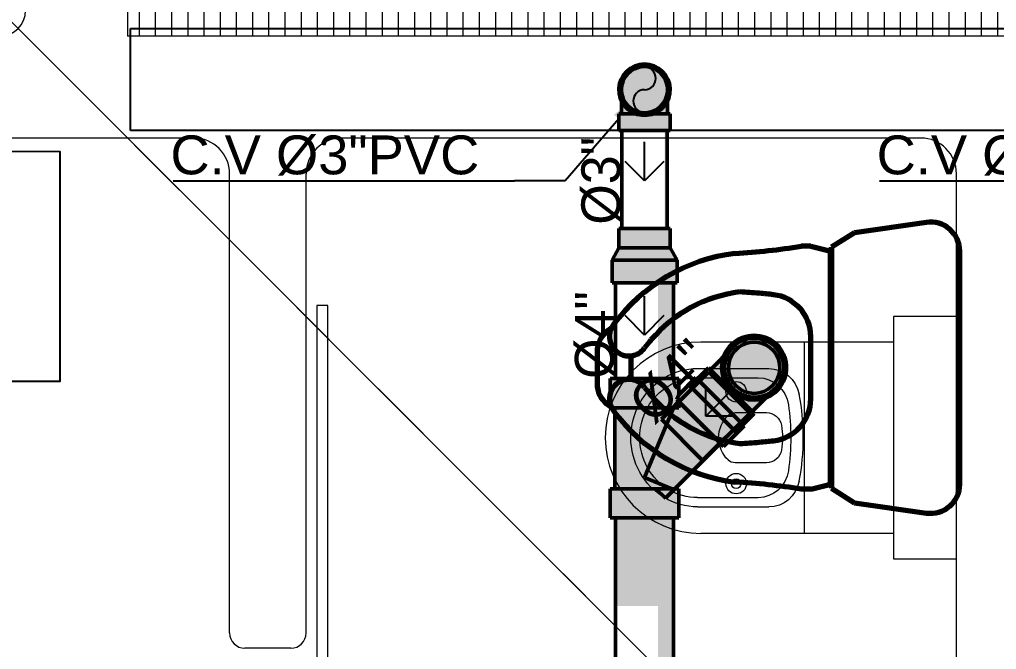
# Model space of a CAD drawing. Header units: metres. Extents: x -232 to 581, y 30 to 789.
# Drawn here: x 212.351 to 214.266, y 386.613 to 387.848 of the extents above; entities that cross this region are included whole.
import ezdxf

# ---------------------------------------------------------------- set-up
doc = ezdxf.new("R2010")
doc.units = ezdxf.units.M
doc.linetypes.add('HIDDEN2', pattern=[0.1875, 0.125, -0.0625])
for name, color, linetype, lineweight in [('A-DOOR', 35, 'Continuous', 5), ('A-WALL', 250, 'Continuous', 20), ('baños', 140, 'Continuous', 0), ('closets', 253, 'Continuous', 0), ('P-Fixt-Wcl', 94, 'Continuous', 70)]:
    doc.layers.add(name, color=color, linetype=linetype, lineweight=lineweight)
doc.layers.add('G-Risr-Std-Nplt', color=7, linetype='Continuous', lineweight=18, plot=False)
doc.layers.add('M-SY-PIPE-STANDARD-Drenaje Sanitario', color=7, linetype='Continuous', true_color=0x726558)
doc.layers.add('M-SY-PIPE-STANDARD-Drenaje Ventilacion', color=254, linetype='Continuous')
doc.layers.add('MOBILIARIOS', color=252, linetype='Continuous')
doc.layers.add('Techos 1', color=7, linetype='HIDDEN2', lineweight=9, true_color=0x42391a)
doc.styles.add('DS-CAST-01', font='GOTHIC.TTF', dxfattribs={"height": 3})
doc.styles.add('Schedule-Header', font='arial.ttf')
doc.styles.get("Standard").update_dxf_attribs({"font": 'arial.ttf'})

# ---------------------------------------------------------------- blocks, each defined once
blk = doc.blocks.new('20.03.2026 LN 09 SEGUNDO NIVEL ARQ')
at = {"layer": 'Techos 1', "color": 5, "linetype": 'ByBlock'}
blk.add_line((68.3959, -55.1987), (71.5459, -58.3486), dxfattribs=at)
at = {"layer": 'baños', "color": 5, "linetype": 'Continuous', "flags": 8}
for tag, p in [('MODELNUMBER', (83.7813, -42.9175, 0)), ('MATERIAL', (83.7813, -42.9176, 0)), ('PRODUCT', (83.7813, -42.9176, 0)), ('TRADENAME', (83.7813, -42.9176, 0)), ('MODELNUMBER', (84.956, -42.9175, 0)), ('TRADENAME', (84.956, -42.9176, 0)), ('MATERIAL', (84.956, -42.9176, 0)), ('PRODUCT', (84.956, -42.9176, 0))]:
    blk.add_attdef(tag, p, '', height=0.0000254, rotation=180.0001, dxfattribs=at)
at = {"layer": 'baños', "color": 5, "linetype": 'Continuous'}
for tag, p, rotation in [('TRADENAME', (85.8912, -56.9933), 180.0001), ('MODELNUMBER', (85.8912, -56.9934), 180.0001), ('MATERIAL', (85.8914, -56.9932), 180.0001), ('PRODUCT', (85.8914, -56.9933), 180.0001), ('MODELNUMBER', (86.6008, -56.9934), 179.9999), ('MATERIAL', (86.6008, -56.9932), 179.9999), ('PRODUCT', (86.6008, -56.9933), 179.9999), ('TRADENAME', (86.6008, -56.9933), 179.9999)]:
    blk.add_attdef(tag, p, '', height=0.0000254, rotation=rotation, dxfattribs=at)
blk = doc.blocks.new('A$Cbbaa2d29')
at = {"layer": 'baños'}
for p, q in [((0.0499, 0.1234), (0.0499, 0.5009)), ((0.1017, 0.5075), (0.1017, 0.3676)), ((0.1199, 0.5075), (0.1199, 0.3887)), ((0.3549, 0.5075), (0.3549, 0.3887)), ((0.373, 0.5075), (0.373, 0.3676)), ((0.4249, 0.1234), (0.4249, 0.5009)), ((0.1881, 0.3727), (0.1881, 0.434)), ((0.2866, 0.434), (0.2866, 0.3727)), ((0.4249, 0.2984), (0.0499, 0.2984))]:
    blk.add_line(p, q, dxfattribs=at)
blk.add_lwpolyline([(0, 0.1234), (0, 0), (0.4747, 0), (0.4747, 0.1234)], close=True, dxfattribs=at)
for centre, radius in [((0.1474, 0.4318), 0.0201), ((0.1474, 0.4318), 0.00947), ((0.3274, 0.4318), 0.0201), ((0.3274, 0.4318), 0.00947)]:
    blk.add_circle(centre, radius, dxfattribs=at)
blk.add_arc((0.2374, 0.5009), 0.1875, 0, 180, dxfattribs=at)
at = {"layer": 'baños', "extrusion": (0, 0, -1)}
for centre, major_axis, ratio, start_param, end_param in [((0.2374, 0.5075), (-0.1356, 0), 0.964958, 0, 3.141593), ((0.2374, 0.5075), (-0.1175, 0), 0.964958, 0, 3.141593), ((0.2374, 0.407), (0.0601, 0), 0.98668, 3.898776, 5.526002), ((0.2084, 0.434), (-0.0203, 0), 0.98668, 0, 0.757183), ((0.2663, 0.434), (0.0203, 0), 0.98668, -0.757183, 0), ((0.182, 0.3887), (0.0622, 0), 0.964958, 1.721071, 3.141593), ((0.2927, 0.3887), (-0.0622, 0), 0.964958, 3.141593, 4.562115), ((0.1639, 0.3676), (0.0622, 0), 0.964958, 1.761771, 3.141593), ((0.2185, 0.3727), (0.0304, 0), 0.98668, 1.75053, 3.141593), ((0.2562, 0.3727), (0.0304, 0), 0.98668, 0, 1.391062), ((0.3108, 0.3676), (0.0622, 0), 0.964958, 0, 1.379822), ((0.2374, 0.7413), (-0.4317, 0), 0.964958, 4.562115, 4.862663), ((0.2374, 0.4749), (0.1357, 0), 0.98668, 1.391062, 1.75053), ((0.2374, 0.7342), (0.4491, 0), 0.964958, 1.379822, 1.761771)]:
    blk.add_ellipse(centre, major_axis=major_axis, ratio=ratio, start_param=start_param, end_param=end_param, dxfattribs=at)
blk = doc.blocks.new('20.03.2026 LN 09 PRIMER NIVEL ARQ')
at = {"layer": 'closets', "transparency": 33554687}
h = blk.add_hatch(dxfattribs=at)
h.set_pattern_fill('LINE', color=1, scale=0.01, angle=90)
h.set_pattern_definition([(90, (-118.43962, 129.7661), (-0.03175, 2e-18), [])])
h.paths.add_polyline_path([(-10.5365, -55.6932), (-8.486, -55.6932), (-8.486, -56.0932), (-10.5365, -56.0932)])
at = {"layer": 'A-DOOR', "color": 1}
blk.add_lwpolyline([(-10.1435, -56.6217), (-10.1652, -56.6217), (-10.1652, -57.5137), (-10.1435, -57.5137)], close=True, dxfattribs=at)
at = {"layer": 'A-WALL', "color": 1}
for p, q in [((-10.536, -55.6932), (-10.536, -56.0932)), ((-10.406, -56.2932), (-12.4867, -56.2932)), ((-8.981, -56.2932), (-10.116, -56.2932)), ((-10.336, -57.2632), (-10.336, -56.3632)), ((-10.186, -57.2632), (-10.186, -56.3632)), ((-8.911, -59.0232), (-8.911, -56.3632)), ((-10.216, -57.2932), (-10.306, -57.2932))]:
    blk.add_line(p, q, dxfattribs=at)
blk.add_lwpolyline([(-7.936, -56.0932), (-8.296, -56.0932, -0.414214), (-8.336, -56.0532), (-8.336, -55.7332, 0.414214), (-8.376, -55.6932), (-8.486, -55.6932), (-8.486, -56.0932), (-10.536, -56.0932)], format="xyb", dxfattribs=at)
for centre, radius, start, end in [((-10.786, -56.0432), 0.05, 270, 360), ((-10.406, -56.3632), 0.07, 360, 90), ((-10.116, -56.3632), 0.07, 90, 180), ((-8.981, -56.3632), 0.07, 360, 90), ((-10.306, -57.2632), 0.03, 180, 270), ((-10.216, -57.2632), 0.03, 270, 360)]:
    blk.add_arc(centre, radius, start, end, dxfattribs=at)
at = {"layer": 'MOBILIARIOS', "color": 1}
blk.add_lwpolyline([(-11.3682, -56.3197), (-11.3682, -56.7697), (-10.6682, -56.7699), (-10.6682, -56.3199)], close=True, dxfattribs=at)
at = {"layer": 'Techos 1', "color": 1}
blk.add_line((-11.636, -55.1932), (-8.486, -58.3432), dxfattribs=at)
at = {"layer": 'baños', "color": 1, "rotation": 90}
blk.add_blockref('A$Cbbaa2d29', (-8.911, -57.1179), dxfattribs=at)
at = {"layer": 'baños', "color": 1, "linetype": 'Continuous'}
for tag, p in [('MODELNUMBER', (-12.0611, -62.0707)), ('MATERIAL', (-12.0611, -62.0709)), ('PRODUCT', (-12.0611, -62.0708)), ('TRADENAME', (-12.0611, -62.0708))]:
    blk.add_attdef(tag, p, '', height=0.0000254, rotation=359.9999, dxfattribs=at)
blk = doc.blocks.new('Aecb_Duct_Rnd_2Line_Open')
at = {"layer": 'G-Risr-Std-Nplt', "color": 0, "linetype": 'ByBlock', "lineweight": -2}
blk.add_circle((0, 0), 1, dxfattribs=at)
blk = doc.blocks.new('_Open90')
at = {"color": 0, "linetype": 'ByBlock', "lineweight": -2}
for p, q in [((-0.5, 0.5), (0, 0)), ((0, 0), (-1, 0)), ((0, 0), (-0.5, -0.5))]:
    blk.add_line(p, q, dxfattribs=at)
blk = doc.blocks.new('Aecb_Othr_Rnd_2Line_PipeBreak_Patt_Rise')
at = {"linetype": 'ByBlock', "lineweight": -2}
blk.add_hatch(color=0, dxfattribs=at).paths.add_polyline_path([(1, 0, 0.414214), (0, 1, -1), (0, 0, 1), (0, -1, 0.414214)])
at = {"color": 0, "linetype": 'ByBlock', "lineweight": -2}
for centre, start, end in [((0, 0.5), 270, 90), ((0, -0.5), 90, 270)]:
    blk.add_arc(centre, 0.5, start, end, dxfattribs=at)
at = {"layer": 'G-Risr-Std-Nplt', "color": 0, "linetype": 'ByBlock', "lineweight": -2}
blk.add_circle((0, 0), 1, dxfattribs=at)
blk = doc.blocks.new('DR 20.03.26 LN09')
at = {"layer": 'M-SY-PIPE-STANDARD-Drenaje Sanitario', "linetype": 'Continuous', "lineweight": 50}
for points in [[(-14724.82, -2807.553), (-14726.235, -2808.967), (-14722.699, -2812.503), (-14721.285, -2811.089), (-14721.439, -2810.934), (-14720.395, -2809.889), (-14720.402, -2809.882), (-14720.228, -2809.819), (-14719.851, -2809.601), (-14719.517, -2809.321), (-14719.237, -2808.987), (-14719.019, -2808.61), (-14718.87, -2808.2), (-14718.794, -2807.771), (-14718.794, -2807.335), (-14718.87, -2806.906), (-14719.019, -2806.497), (-14719.237, -2806.119), (-14719.517, -2805.785), (-14719.851, -2805.505), (-14720.228, -2805.287), (-14720.638, -2805.138), (-14721.067, -2805.063), (-14721.503, -2805.063), (-14721.932, -2805.138), (-14722.341, -2805.287), (-14722.719, -2805.505), (-14723.053, -2805.785), (-14723.333, -2806.119), (-14723.551, -2806.497), (-14723.614, -2806.67), (-14723.621, -2806.663), (-14724.666, -2807.708)], [(-14723.757, -2807.117), (-14723.795, -2807.553), (-14723.757, -2807.989), (-14723.643, -2808.412), (-14723.459, -2808.808), (-14723.208, -2809.166), (-14722.898, -2809.476), (-14722.54, -2809.727), (-14722.143, -2809.912), (-14721.721, -2810.025), (-14721.285, -2810.063), (-14720.849, -2810.025), (-14720.426, -2809.912), (-14720.03, -2809.727), (-14719.671, -2809.476), (-14719.362, -2809.166), (-14719.111, -2808.808), (-14718.926, -2808.412), (-14718.813, -2807.989), (-14718.775, -2807.553), (-14718.813, -2807.117), (-14718.926, -2806.695), (-14719.111, -2806.298), (-14719.362, -2805.94), (-14719.671, -2805.63), (-14720.03, -2805.379), (-14720.426, -2805.194), (-14720.849, -2805.081), (-14721.285, -2805.043), (-14721.721, -2805.081), (-14722.143, -2805.194), (-14722.54, -2805.379), (-14722.898, -2805.63), (-14723.208, -2805.94), (-14723.459, -2806.298), (-14723.643, -2806.695)], [(-14723.525, -2807.345), (-14723.525, -2807.761), (-14723.449, -2808.169), (-14723.299, -2808.556), (-14723.08, -2808.909), (-14722.801, -2809.216), (-14722.469, -2809.466), (-14722.098, -2809.651), (-14721.698, -2809.765), (-14721.285, -2809.803), (-14720.871, -2809.765), (-14720.472, -2809.651), (-14720.1, -2809.466), (-14719.769, -2809.216), (-14719.489, -2808.909), (-14719.271, -2808.556), (-14719.121, -2808.169), (-14719.044, -2807.761), (-14719.044, -2807.345), (-14719.121, -2806.937), (-14719.271, -2806.55), (-14719.489, -2806.197), (-14719.769, -2805.89), (-14720.1, -2805.64), (-14720.472, -2805.455), (-14720.871, -2805.341), (-14721.285, -2805.303), (-14721.698, -2805.341), (-14722.098, -2805.455), (-14722.469, -2805.64), (-14722.801, -2805.89), (-14723.08, -2806.197), (-14723.299, -2806.55), (-14723.449, -2806.937)], [(-14732.391, -2808.394), (-14732.391, -2810.644), (-14732.032, -2810.644), (-14732.032, -2816.894), (-14732.391, -2816.894), (-14732.391, -2819.144), (-14729.75, -2819.144), (-14727.11, -2819.144), (-14727.11, -2816.894), (-14727.399, -2816.894), (-14723.895, -2813.389), (-14723.641, -2813.643), (-14722.05, -2812.052), (-14725.784, -2808.318), (-14727.11, -2809.644), (-14727.11, -2808.394), (-14729.75, -2808.394)], [(-14725.262, -2814.713), (-14721.603, -2811.053), (-14722.452, -2810.204), (-14726.111, -2813.864)], [(-14732, -2846.074), (-14729.75, -2846.074), (-14727.5, -2846.074), (-14727.5, -2819.144), (-14729.75, -2819.144), (-14732, -2819.144), (-14732, -2825.958), (-14728.701, -2825.958), (-14728.701, -2839.26), (-14732, -2839.26)]]:
    blk.add_hatch(color=251, dxfattribs=at).paths.add_polyline_path(points, flags=0)
at = {"layer": 'M-SY-PIPE-STANDARD-Drenaje Ventilacion', "linetype": 'Continuous', "lineweight": 50}
for points in [[(-14731.735, -2787.969), (-14731.735, -2789.251), (-14727.766, -2789.251), (-14727.766, -2787.969), (-14727.969, -2787.969), (-14727.969, -2786.969), (-14727.984, -2786.982), (-14727.875, -2786.743), (-14727.786, -2786.377), (-14727.768, -2786), (-14727.822, -2785.626), (-14727.945, -2785.27), (-14728.134, -2784.943), (-14728.381, -2784.658), (-14728.678, -2784.425), (-14729.013, -2784.252), (-14729.375, -2784.146), (-14729.75, -2784.11), (-14730.126, -2784.146), (-14730.488, -2784.252), (-14730.823, -2784.425), (-14731.12, -2784.658), (-14731.367, -2784.943), (-14731.555, -2785.27), (-14731.679, -2785.626), (-14731.733, -2786), (-14731.715, -2786.377), (-14731.626, -2786.743), (-14731.517, -2786.982), (-14731.532, -2786.969), (-14731.532, -2787.969)], [(-14731.492, -2785.928), (-14731.492, -2786.261), (-14731.429, -2786.587), (-14731.306, -2786.896), (-14731.126, -2787.176), (-14730.896, -2787.417), (-14730.625, -2787.61), (-14730.323, -2787.748), (-14729.999, -2787.826), (-14729.667, -2787.842), (-14729.338, -2787.795), (-14729.023, -2787.686), (-14728.735, -2787.52), (-14728.484, -2787.302), (-14728.278, -2787.04), (-14728.126, -2786.745), (-14728.032, -2786.425), (-14728, -2786.094), (-14728.032, -2785.763), (-14728.126, -2785.444), (-14728.278, -2785.148), (-14728.484, -2784.887), (-14728.735, -2784.669), (-14729.023, -2784.502), (-14729.338, -2784.394), (-14729.667, -2784.346), (-14729.999, -2784.362), (-14730.323, -2784.44), (-14730.625, -2784.579), (-14730.896, -2784.772), (-14731.126, -2785.012), (-14731.306, -2785.292), (-14731.429, -2785.601)], [(-14728, -2796.803), (-14728, -2789.251), (-14728.201, -2789.251), (-14728.201, -2796.803)], [(-14732.26, -2799.241), (-14732.26, -2800.991), (-14727.24, -2800.991), (-14727.24, -2799.241), (-14727.772, -2798.303), (-14727.772, -2796.803), (-14731.728, -2796.803), (-14731.728, -2798.303)], [(-14727.5, -2808.394), (-14727.5, -2800.991), (-14728.701, -2800.991), (-14728.701, -2808.394)]]:
    blk.add_hatch(color=254, dxfattribs=at).paths.add_polyline_path(points, flags=0)
at = {"layer": 'M-SY-PIPE-STANDARD-Drenaje Sanitario', "color": 251, "linetype": 'Continuous', "lineweight": 50}
for points in [[(-14721.285, -2810.063), (-14720.849, -2810.025), (-14720.426, -2809.912), (-14720.03, -2809.727), (-14719.671, -2809.476), (-14719.362, -2809.166), (-14719.111, -2808.808), (-14718.926, -2808.412), (-14718.813, -2807.989), (-14718.775, -2807.553), (-14718.813, -2807.117), (-14718.926, -2806.695), (-14719.111, -2806.298), (-14719.362, -2805.94), (-14719.671, -2805.63), (-14720.03, -2805.379), (-14720.426, -2805.194), (-14720.849, -2805.081), (-14721.285, -2805.043), (-14721.721, -2805.081), (-14722.143, -2805.194), (-14722.54, -2805.379), (-14722.898, -2805.63), (-14723.208, -2805.94), (-14723.459, -2806.298), (-14723.643, -2806.695), (-14723.757, -2807.117), (-14723.795, -2807.553), (-14723.757, -2807.989), (-14723.643, -2808.412), (-14723.459, -2808.808), (-14723.208, -2809.166), (-14722.898, -2809.476), (-14722.54, -2809.727), (-14722.143, -2809.912), (-14721.721, -2810.025), (-14721.285, -2810.063)], [(-14721.285, -2810.063), (-14721.721, -2810.025), (-14722.143, -2809.912), (-14722.54, -2809.727), (-14722.898, -2809.476), (-14723.208, -2809.166), (-14723.459, -2808.808), (-14723.643, -2808.412), (-14723.757, -2807.989), (-14723.795, -2807.553), (-14723.757, -2807.117), (-14723.643, -2806.695), (-14723.459, -2806.298), (-14723.208, -2805.94), (-14722.898, -2805.63), (-14722.54, -2805.379), (-14722.143, -2805.194), (-14721.721, -2805.081), (-14721.285, -2805.043), (-14720.849, -2805.081), (-14720.426, -2805.194), (-14720.03, -2805.379), (-14719.671, -2805.63), (-14719.362, -2805.94), (-14719.111, -2806.298), (-14718.926, -2806.695), (-14718.813, -2807.117), (-14718.775, -2807.553), (-14718.813, -2807.989), (-14718.926, -2808.412), (-14719.111, -2808.808), (-14719.362, -2809.166), (-14719.671, -2809.476), (-14720.03, -2809.727), (-14720.426, -2809.912), (-14720.849, -2810.025), (-14721.285, -2810.063)], [(-14719.517, -2809.321), (-14719.851, -2809.601), (-14720.228, -2809.819), (-14720.638, -2809.968), (-14721.067, -2810.044), (-14721.503, -2810.044), (-14721.932, -2809.968), (-14722.341, -2809.819), (-14722.719, -2809.601), (-14723.053, -2809.321), (-14723.333, -2808.987), (-14723.551, -2808.61), (-14723.7, -2808.2), (-14723.775, -2807.771), (-14723.775, -2807.335), (-14723.7, -2806.906), (-14723.551, -2806.497), (-14723.333, -2806.119), (-14723.053, -2805.785), (-14722.719, -2805.505), (-14722.341, -2805.287), (-14721.932, -2805.138), (-14721.503, -2805.063), (-14721.067, -2805.063), (-14720.638, -2805.138), (-14720.228, -2805.287), (-14719.851, -2805.505), (-14719.517, -2805.785), (-14719.237, -2806.119), (-14719.019, -2806.497), (-14718.87, -2806.906), (-14718.794, -2807.335), (-14718.794, -2807.771), (-14718.87, -2808.2), (-14719.019, -2808.61), (-14719.237, -2808.987), (-14719.517, -2809.321)], [(-14719.672, -2809.166), (-14719.996, -2809.435), (-14720.363, -2809.64), (-14720.762, -2809.774), (-14721.179, -2809.832), (-14721.6, -2809.812), (-14722.01, -2809.716), (-14722.395, -2809.546), (-14722.742, -2809.308), (-14723.04, -2809.01), (-14723.278, -2808.663), (-14723.448, -2808.278), (-14723.544, -2807.868), (-14723.564, -2807.448), (-14723.505, -2807.031), (-14723.372, -2806.632), (-14723.167, -2806.264), (-14722.898, -2805.94), (-14722.574, -2805.671), (-14722.206, -2805.466), (-14721.807, -2805.332), (-14721.39, -2805.274), (-14720.97, -2805.294), (-14720.56, -2805.39), (-14720.175, -2805.56), (-14719.827, -2805.798), (-14719.53, -2806.096), (-14719.292, -2806.443), (-14719.122, -2806.828), (-14719.025, -2807.238), (-14719.006, -2807.658), (-14719.064, -2808.075), (-14719.198, -2808.475), (-14719.403, -2808.842), (-14719.672, -2809.166)], [(-14721.285, -2809.531), (-14721.659, -2809.495), (-14722.02, -2809.389), (-14722.354, -2809.217), (-14722.65, -2808.985), (-14722.896, -2808.7), (-14723.084, -2808.375), (-14723.207, -2808.019), (-14723.261, -2807.647), (-14723.243, -2807.272), (-14723.154, -2806.906), (-14722.998, -2806.564), (-14722.78, -2806.258), (-14722.508, -2805.998), (-14722.191, -2805.795), (-14721.842, -2805.655), (-14721.473, -2805.584), (-14721.097, -2805.584), (-14720.728, -2805.655), (-14720.378, -2805.795), (-14720.062, -2805.998), (-14719.79, -2806.258), (-14719.572, -2806.564), (-14719.416, -2806.906), (-14719.327, -2807.272), (-14719.309, -2807.647), (-14719.363, -2808.019), (-14719.486, -2808.375), (-14719.674, -2808.7), (-14719.92, -2808.985), (-14720.215, -2809.217), (-14720.55, -2809.389), (-14720.91, -2809.495), (-14721.285, -2809.531)], [(-14721.285, -2809.531), (-14721.659, -2809.495), (-14722.02, -2809.389), (-14722.354, -2809.217), (-14722.65, -2808.985), (-14722.896, -2808.7), (-14723.084, -2808.375), (-14723.207, -2808.019), (-14723.261, -2807.647), (-14723.243, -2807.272), (-14723.154, -2806.906), (-14722.998, -2806.564), (-14722.78, -2806.258), (-14722.508, -2805.998), (-14722.191, -2805.795), (-14721.842, -2805.655), (-14721.473, -2805.584), (-14721.097, -2805.584), (-14720.728, -2805.655), (-14720.378, -2805.795), (-14720.062, -2805.998), (-14719.79, -2806.258), (-14719.572, -2806.564), (-14719.416, -2806.906), (-14719.327, -2807.272), (-14719.309, -2807.647), (-14719.363, -2808.019), (-14719.486, -2808.375), (-14719.674, -2808.7), (-14719.92, -2808.985), (-14720.215, -2809.217), (-14720.55, -2809.389), (-14720.91, -2809.495), (-14721.285, -2809.531)], [(-14722.898, -2805.94), (-14724.666, -2807.708)], [(-14728.444, -2811.531), (-14724.785, -2807.871)], [(-14724.82, -2807.553), (-14726.235, -2808.967)], [(-14724.82, -2807.553), (-14723.053, -2809.321)], [(-14724.785, -2807.871), (-14721.603, -2811.053)], [(-14721.439, -2810.934), (-14724.666, -2807.708)], [(-14732.391, -2808.394), (-14729.75, -2808.394)], [(-14732.391, -2810.644), (-14732.391, -2808.394)], [(-14729.75, -2808.394), (-14727.11, -2808.394)], [(-14727.11, -2809.644), (-14725.784, -2808.318)], [(-14727.11, -2809.644), (-14727.11, -2808.394)], [(-14725.784, -2808.318), (-14722.05, -2812.052)], [(-14722.699, -2812.503), (-14726.235, -2808.967)], [(-14723.053, -2809.321), (-14721.285, -2811.089)], [(-14721.439, -2810.934), (-14719.672, -2809.166)], [(-14727.121, -2810.163), (-14727.602, -2810.644)], [(-14727.265, -2810.019), (-14727.11, -2809.644)], [(-14723.641, -2813.643), (-14727.265, -2810.019)], [(-14723.895, -2813.389), (-14727.121, -2810.163)], [(-14727.11, -2810.644), (-14727.11, -2810.174)], [(-14729.75, -2810.644), (-14732.391, -2810.644)], [(-14732.032, -2816.894), (-14732.032, -2810.644)], [(-14732.032, -2810.644), (-14727.602, -2810.644)], [(-14727.524, -2810.644), (-14729.75, -2816.019)], [(-14727.11, -2810.644), (-14729.75, -2810.644)], [(-14727.602, -2810.644), (-14727.602, -2810.644), (-14727.524, -2810.644)], [(-14727.602, -2810.644), (-14727.524, -2810.644)], [(-14721.603, -2811.053), (-14725.262, -2814.713)], [(-14721.285, -2811.089), (-14722.699, -2812.503)], [(-14725.262, -2814.713), (-14728.444, -2811.531)], [(-14723.641, -2813.643), (-14722.05, -2812.052)], [(-14728.137, -2817.632), (-14723.895, -2813.389)], [(-14729.75, -2816.019), (-14727.638, -2816.894)], [(-14732.391, -2816.894), (-14729.75, -2816.894)], [(-14732.391, -2819.144), (-14732.391, -2816.894)], [(-14732.032, -2816.894), (-14728.875, -2816.894)], [(-14729.75, -2816.894), (-14727.11, -2816.894)], [(-14727.638, -2816.894), (-14728.875, -2816.894)], [(-14728.875, -2816.894), (-14728.137, -2817.632)], [(-14727.11, -2819.144), (-14727.11, -2816.894)], [(-14729.75, -2819.144), (-14732.391, -2819.144)], [(-14732, -2819.144), (-14732, -2846.074)], [(-14727.5, -2819.144), (-14732, -2819.144)], [(-14727.11, -2819.144), (-14729.75, -2819.144)], [(-14727.5, -2846.074), (-14727.5, -2819.144)]]:
    blk.add_lwpolyline(points, dxfattribs=at)
at = {"layer": 'M-SY-PIPE-STANDARD-Drenaje Ventilacion'}
for p, q in [((-14769.432, -2781.376), (-14652.081, -2781.376)), ((-14769.432, -2789.25), (-14769.432, -2781.376)), ((-14652.081, -2789.25), (-14769.432, -2789.25))]:
    blk.add_line(p, q, dxfattribs=at)
at = {"layer": 'M-SY-PIPE-STANDARD-Drenaje Ventilacion', "linetype": 'ByBlock', "lineweight": -2}
for p, q in [((-14731.724, -2788.354, -7.997), (-14735.882, -2793.117, -7.997)), ((-14766.143, -2793.117, -7.997), (-14739.791, -2793.117, -7.997)), ((-14735.882, -2793.117, -7.997), (-14739.791, -2793.117, -7.997)), ((-14711.62, -2793.117, -7.997), (-14685.268, -2793.117, -7.997))]:
    blk.add_line(p, q, dxfattribs=at)
at = {"layer": 'M-SY-PIPE-STANDARD-Drenaje Ventilacion', "color": 254, "linetype": 'Continuous', "lineweight": 50}
for points in [[(-14729.75, -2784.11), (-14729.375, -2784.146), (-14729.013, -2784.252), (-14728.678, -2784.425), (-14728.381, -2784.658), (-14728.134, -2784.943), (-14727.945, -2785.27), (-14727.822, -2785.626), (-14727.768, -2786), (-14727.786, -2786.377), (-14727.875, -2786.743), (-14728.032, -2787.086), (-14728.251, -2787.394), (-14728.524, -2787.654), (-14728.841, -2787.858), (-14729.191, -2787.998), (-14729.562, -2788.07), (-14729.939, -2788.07), (-14730.309, -2787.998), (-14730.66, -2787.858), (-14730.977, -2787.654), (-14731.25, -2787.394), (-14731.469, -2787.086), (-14731.626, -2786.743), (-14731.715, -2786.377), (-14731.733, -2786), (-14731.679, -2785.626), (-14731.555, -2785.27), (-14731.367, -2784.943), (-14731.12, -2784.658), (-14730.823, -2784.425), (-14730.488, -2784.252), (-14730.126, -2784.146), (-14729.75, -2784.11)], [(-14731.532, -2786.094), (-14731.499, -2785.757), (-14731.404, -2785.432), (-14731.249, -2785.131), (-14731.04, -2784.865), (-14730.784, -2784.643), (-14730.49, -2784.474), (-14730.17, -2784.363), (-14729.835, -2784.315), (-14729.497, -2784.331), (-14729.168, -2784.411), (-14728.86, -2784.552), (-14728.584, -2784.748), (-14728.35, -2784.993), (-14728.167, -2785.278), (-14728.041, -2785.592), (-14727.977, -2785.925), (-14727.977, -2786.264), (-14728.041, -2786.596), (-14728.167, -2786.91), (-14728.35, -2787.195), (-14728.584, -2787.44), (-14728.86, -2787.637), (-14729.168, -2787.777), (-14729.497, -2787.857), (-14729.835, -2787.873), (-14730.17, -2787.825), (-14730.49, -2787.714), (-14730.784, -2787.545), (-14731.04, -2787.323), (-14731.249, -2787.057), (-14731.404, -2786.756), (-14731.499, -2786.431), (-14731.532, -2786.094)], [(-14731.532, -2786.094), (-14731.532, -2787.969)], [(-14727.969, -2787.969), (-14727.969, -2786.094)], [(-14731.735, -2787.969), (-14730.4, -2787.969)], [(-14731.735, -2789.251), (-14731.735, -2787.969)], [(-14727.969, -2787.969), (-14731.532, -2787.969)], [(-14729.101, -2787.969), (-14727.766, -2787.969)], [(-14727.766, -2789.251), (-14727.766, -2787.969)], [(-14727.766, -2789.251), (-14731.735, -2789.251)], [(-14728, -2789.251), (-14731.5, -2789.251)], [(-14731.5, -2789.251), (-14731.5, -2796.803)], [(-14728, -2796.803), (-14728, -2789.251)], [(-14731.728, -2796.803), (-14727.772, -2796.803)], [(-14731.728, -2798.303), (-14731.728, -2796.803)], [(-14731.5, -2796.803), (-14728, -2796.803)], [(-14727.772, -2798.303), (-14727.772, -2796.803)], [(-14731.728, -2798.303), (-14732.26, -2799.241)], [(-14727.772, -2798.303), (-14731.728, -2798.303)], [(-14727.772, -2798.303), (-14731.728, -2798.303)], [(-14727.24, -2799.241), (-14727.772, -2798.303)], [(-14732.26, -2799.241), (-14727.24, -2799.241)], [(-14732.26, -2799.241), (-14727.24, -2799.241)], [(-14732.26, -2800.991), (-14732.26, -2799.241)], [(-14727.24, -2800.991), (-14727.24, -2799.241)], [(-14727.24, -2800.991), (-14732.26, -2800.991)], [(-14727.5, -2800.991), (-14732, -2800.991)], [(-14732, -2800.991), (-14732, -2808.394)], [(-14727.5, -2808.394), (-14727.5, -2800.991)], [(-14732, -2808.394), (-14727.5, -2808.394)]]:
    blk.add_lwpolyline(points, dxfattribs=at)
at = {"layer": 'M-SY-PIPE-STANDARD-Drenaje Ventilacion'}
blk.add_solid([(-14732.1, -2788.025, -7.997), (-14729.75, -2786.094, -7.997), (-14731.347, -2788.683, -7.997)], dxfattribs=at)
at = {"layer": 'P-Fixt-Wcl', "color": 94, "linetype": 'Continuous', "lineweight": 70}
for p, q in [((-14707.98, -2796.336, 14.25), (-14713.528, -2797.133, 14.25)), ((-14713.528, -2797.133, 14.25), (-14715.312, -2798.248, 14.25)), ((-14716.91, -2798.178, 14.25), (-14717.66, -2798.178, 14.25)), ((-14716.91, -2798.178, 14.25), (-14715.575, -2798.512, 14.25)), ((-14715.312, -2798.248, 14.25), (-14715.312, -2798.504, 14.25)), ((-14715.312, -2798.504, 14.25), (-14715.575, -2798.512, 14.25)), ((-14715.575, -2798.512, 14.25), (-14715.41, -2798.553, 14.25)), ((-14715.41, -2798.553, 14.25), (-14715.41, -2816.553, 14.25)), ((-14715.312, -2798.504, 14.25), (-14715.312, -2816.602, 14.25)), ((-14705.41, -2816.543, 14.25), (-14705.41, -2798.563, 14.25)), ((-14716.91, -2807.553, 14.25), (-14716.91, -2805.147, 14.25)), ((-14733.41, -2806.321, 14.25), (-14733.41, -2808.786, 14.25)), ((-14730.785, -2808.468, 14.25), (-14730.785, -2806.638, 14.25)), ((-14716.91, -2809.96, 14.25), (-14716.91, -2807.553, 14.25)), ((-14716.91, -2816.928, 14.25), (-14717.66, -2816.928, 14.25)), ((-14716.91, -2816.928, 14.25), (-14715.575, -2816.594, 14.25)), ((-14715.575, -2816.594, 14.25), (-14715.41, -2816.553, 14.25)), ((-14715.575, -2816.594, 14.25), (-14715.312, -2816.602, 14.25)), ((-14715.312, -2816.602, 14.25), (-14715.312, -2816.858, 14.25)), ((-14715.312, -2816.858, 14.25), (-14713.528, -2817.973, 14.25)), ((-14713.528, -2817.973, 14.25), (-14707.98, -2818.771, 14.25))]:
    blk.add_line(p, q, dxfattribs=at)
for centre, radius, start, end in [((-14707.66, -2798.563, 14.25), 2.25, 0, 98.17984), ((-14725.558, -2748.806, 14.25), 50, 273.21942, 279.08876), ((-14721.058, -2812.372, 14.25), 13.75, 97.06896, 143.85411), ((-14721.058, -2812.372, 14.25), 10.75, 97.06896, 139.64386), ((-14724.499, -2843.217, 14.25), 41.567, 85.03603, 87.07948), ((-14724.499, -2843.217, 14.25), 41.567, 83.49808, 85.03603), ((-14720.16, -2805.147, 14.25), 3.25, 0, 83.49808), ((-14730.95, -2805.147, 14.25), 1.5, 143.85411, 152.34702), ((-14731.41, -2806.321, 14.25), 2, 129.38633, 180), ((-14707.932, -2834.917, 14.25), 39, 128.62961, 129.38633), ((-14730.95, -2805.147, 14.25), 1.5, 152.34702, 276.32241), ((-14721.058, -2812.372, 14.25), 10.75, 139.64386, 143.85411), ((-14730.95, -2805.147, 14.25), 1.5, 276.32241, 323.85411), ((-14731.41, -2808.786, 14.25), 2, 180, 230.61367), ((-14730.95, -2809.959, 14.25), 1.5, 83.67759, 207.65298), ((-14730.95, -2809.959, 14.25), 1.5, 36.14589, 83.67759), ((-14721.058, -2802.734, 14.25), 10.75, 216.14589, 220.35764), ((-14707.932, -2780.189, 14.25), 39, 230.61367, 231.37039), ((-14721.058, -2802.734, 14.25), 10.75, 220.35764, 262.93104), ((-14720.16, -2809.96, 14.25), 3.25, 276.50192, 0), ((-14730.95, -2809.959, 14.25), 1.5, 207.65298, 216.14589), ((-14721.058, -2802.734, 14.25), 13.75, 216.14589, 262.93104), ((-14724.499, -2771.889, 14.25), 41.567, 272.92052, 274.97434), ((-14724.499, -2771.889, 14.25), 41.567, 274.97434, 276.50192), ((-14725.558, -2866.3, 14.25), 50, 80.91124, 86.78058), ((-14707.66, -2816.543, 14.25), 2.25, 261.82016, 359.98379), ((-14707.66, -2816.543, 14.25), 2.25, 359.98379, 0)]:
    blk.add_arc(centre, radius, start, end, dxfattribs=at)
at = {"layer": 'M-SY-PIPE-STANDARD-Drenaje Sanitario', "color": 251, "linetype": 'Continuous', "lineweight": -3, "ltscale": 0.5, "extrusion": (2.22045e-16, 4.93038e-32, -1), "xscale": 1.978000000000001, "yscale": 1.978000000000001, "zscale": -1.978, "rotation": 179.9999991462264}
blk.add_blockref('Aecb_Duct_Rnd_2Line_Open', (14721.285, -2807.553), dxfattribs=at)
at = {"layer": 'M-SY-PIPE-STANDARD-Drenaje Ventilacion', "color": 254, "linetype": 'Continuous', "lineweight": -3, "ltscale": 0.5, "xscale": 1.75, "yscale": 1.75, "zscale": 1.75}
blk.add_blockref('Aecb_Othr_Rnd_2Line_PipeBreak_Patt_Rise', (-14729.75, -2786.094), dxfattribs=at)
at = {"layer": 'M-SY-PIPE-STANDARD-Drenaje Ventilacion', "color": 254, "linetype": 'Continuous', "lineweight": -3, "xscale": 3, "yscale": 3, "zscale": 3}
for p, rotation in [((-14729.75, -2793.125), 270), ((-14729.75, -2805.03), 270), ((-14725.024, -2811.292), 225.0000000000072)]:
    blk.add_blockref('_Open90', p, dxfattribs=dict(at, rotation=rotation))
at = {"layer": 'M-SY-PIPE-STANDARD-Drenaje Ventilacion', "style": 'Schedule-Header'}
for p in [(-14766.352, -2792.627, -7.997), (-14711.829, -2792.627, -7.997)]:
    blk.add_text('C.V Ø3"PVC', height=3, dxfattribs=at).set_placement(p)
at = {"layer": 'M-SY-PIPE-STANDARD-Drenaje Ventilacion', "color": 254, "linetype": 'Continuous', "lineweight": -3, "char_height": 3, "attachment_point": 5, "style": 'DS-CAST-01'}
for s, insert, rotation in [('%%C3"', (-14733.07, -2793.125), 90), ('%%C4"', (-14733.57, -2805.03), 90), ('%%C4"', (-14727.725, -2808.591), 45)]:
    blk.add_mtext(s, dxfattribs=dict(at, insert=insert, rotation=rotation))

msp = doc.modelspace()

# ---------------------------------------------------------------- block references
at = {"color": 1}
for name, p in [('20.03.2026 LN 09 PRIMER NIVEL ARQ', (223.0987, 443.9088)), ('20.03.2026 LN 09 SEGUNDO NIVEL ARQ', (143.0668, 443.9142))]:
    msp.add_blockref(name, p, dxfattribs=at)
at = {"layer": 'M-SY-PIPE-STANDARD-Drenaje Sanitario', "xscale": 0.02539304808409144, "yscale": 0.02539304808409144, "zscale": 0.02539304808409144}
msp.add_blockref('DR 20.03.26 LN09', (587.6094, 458.4578), dxfattribs=at)

doc.saveas('drawing.dxf')
